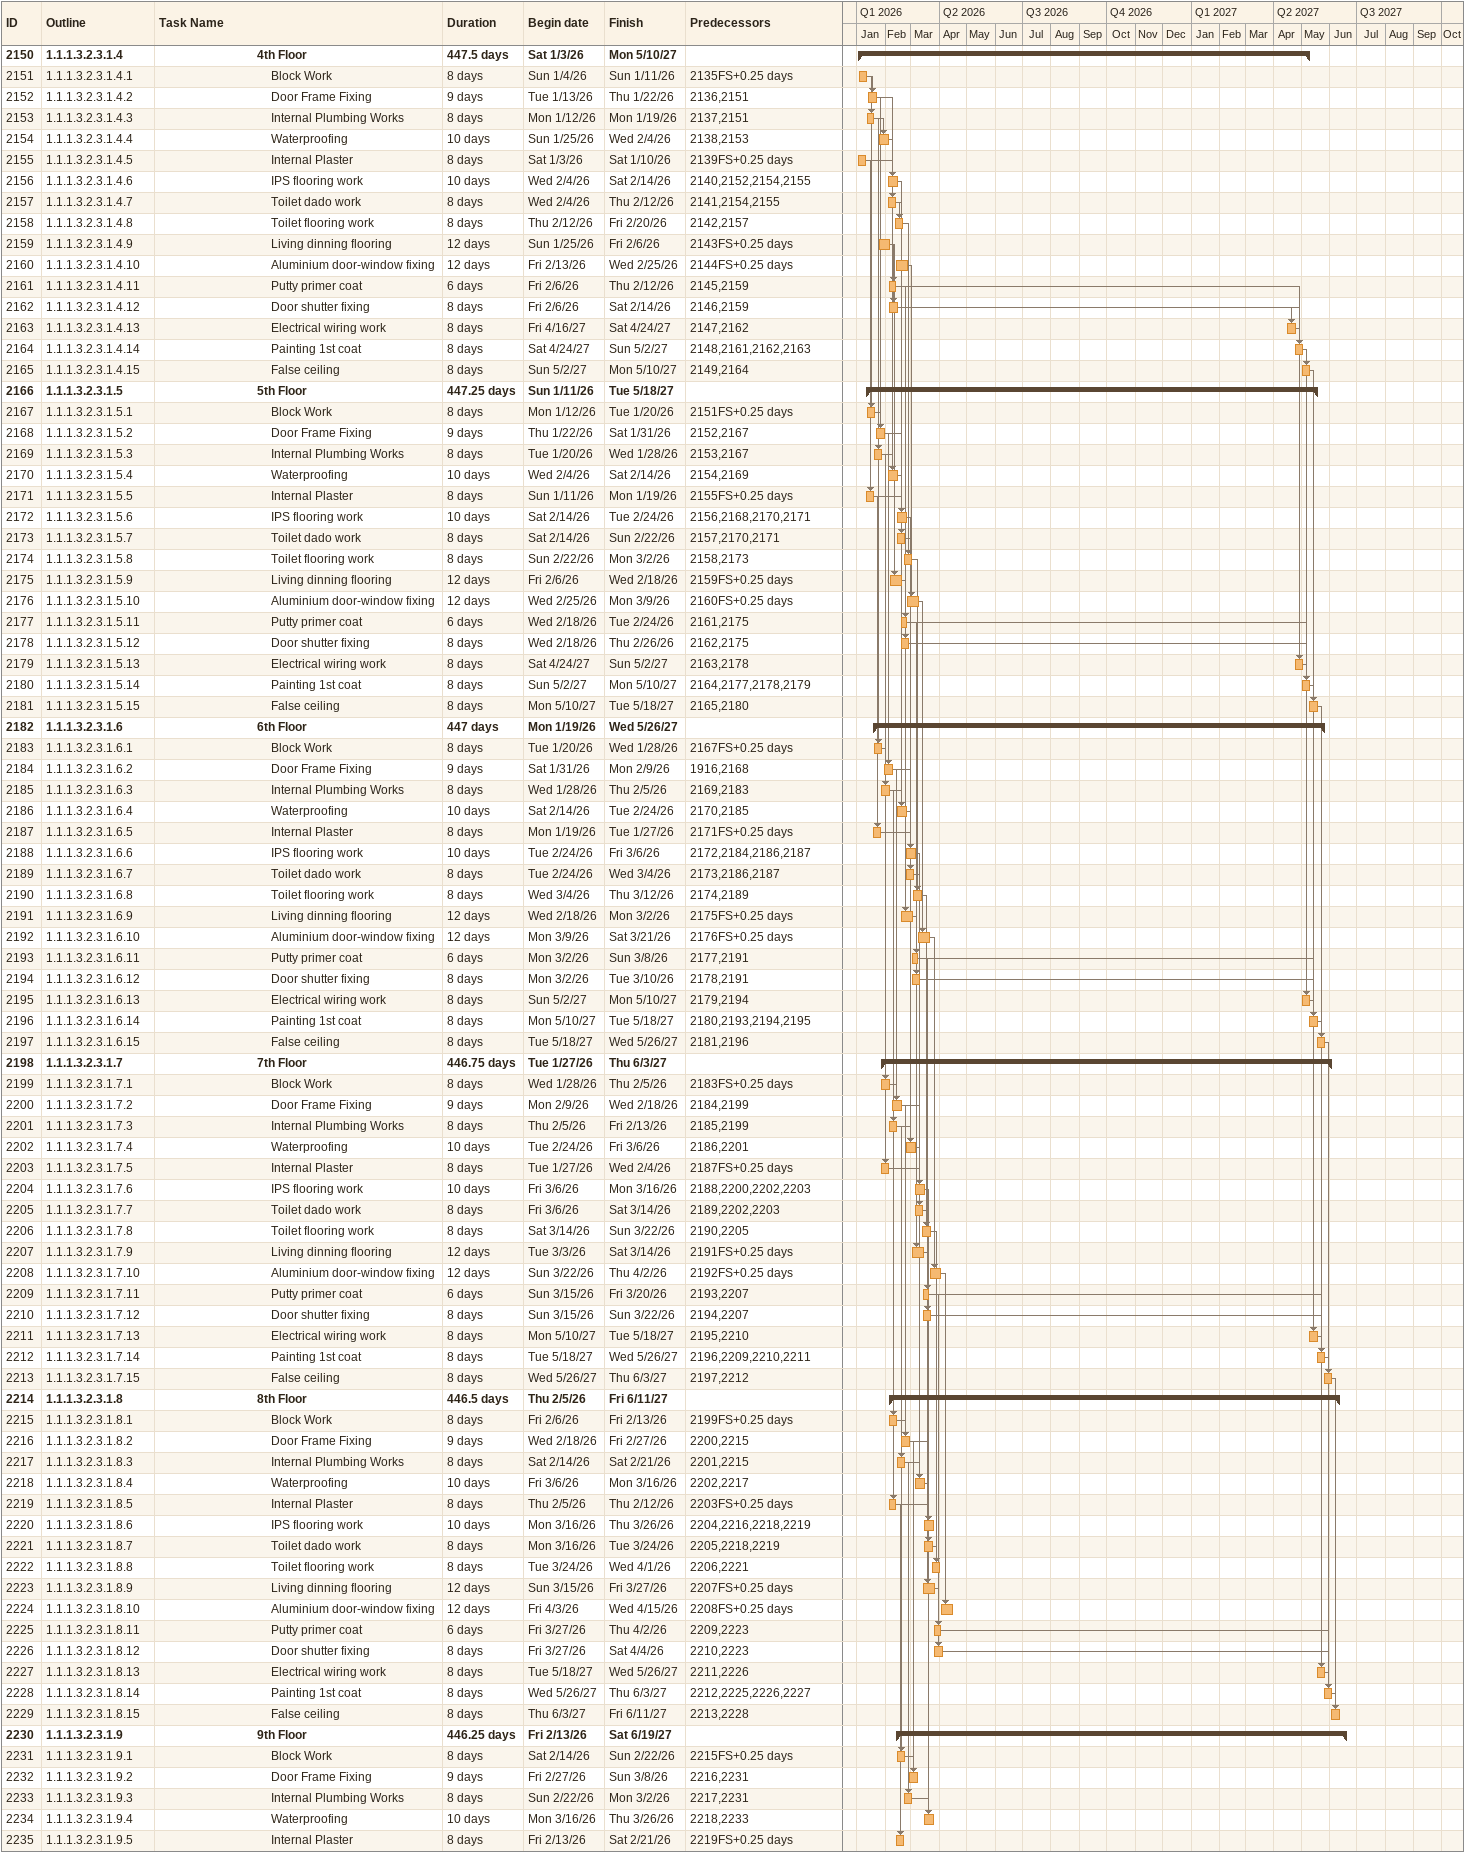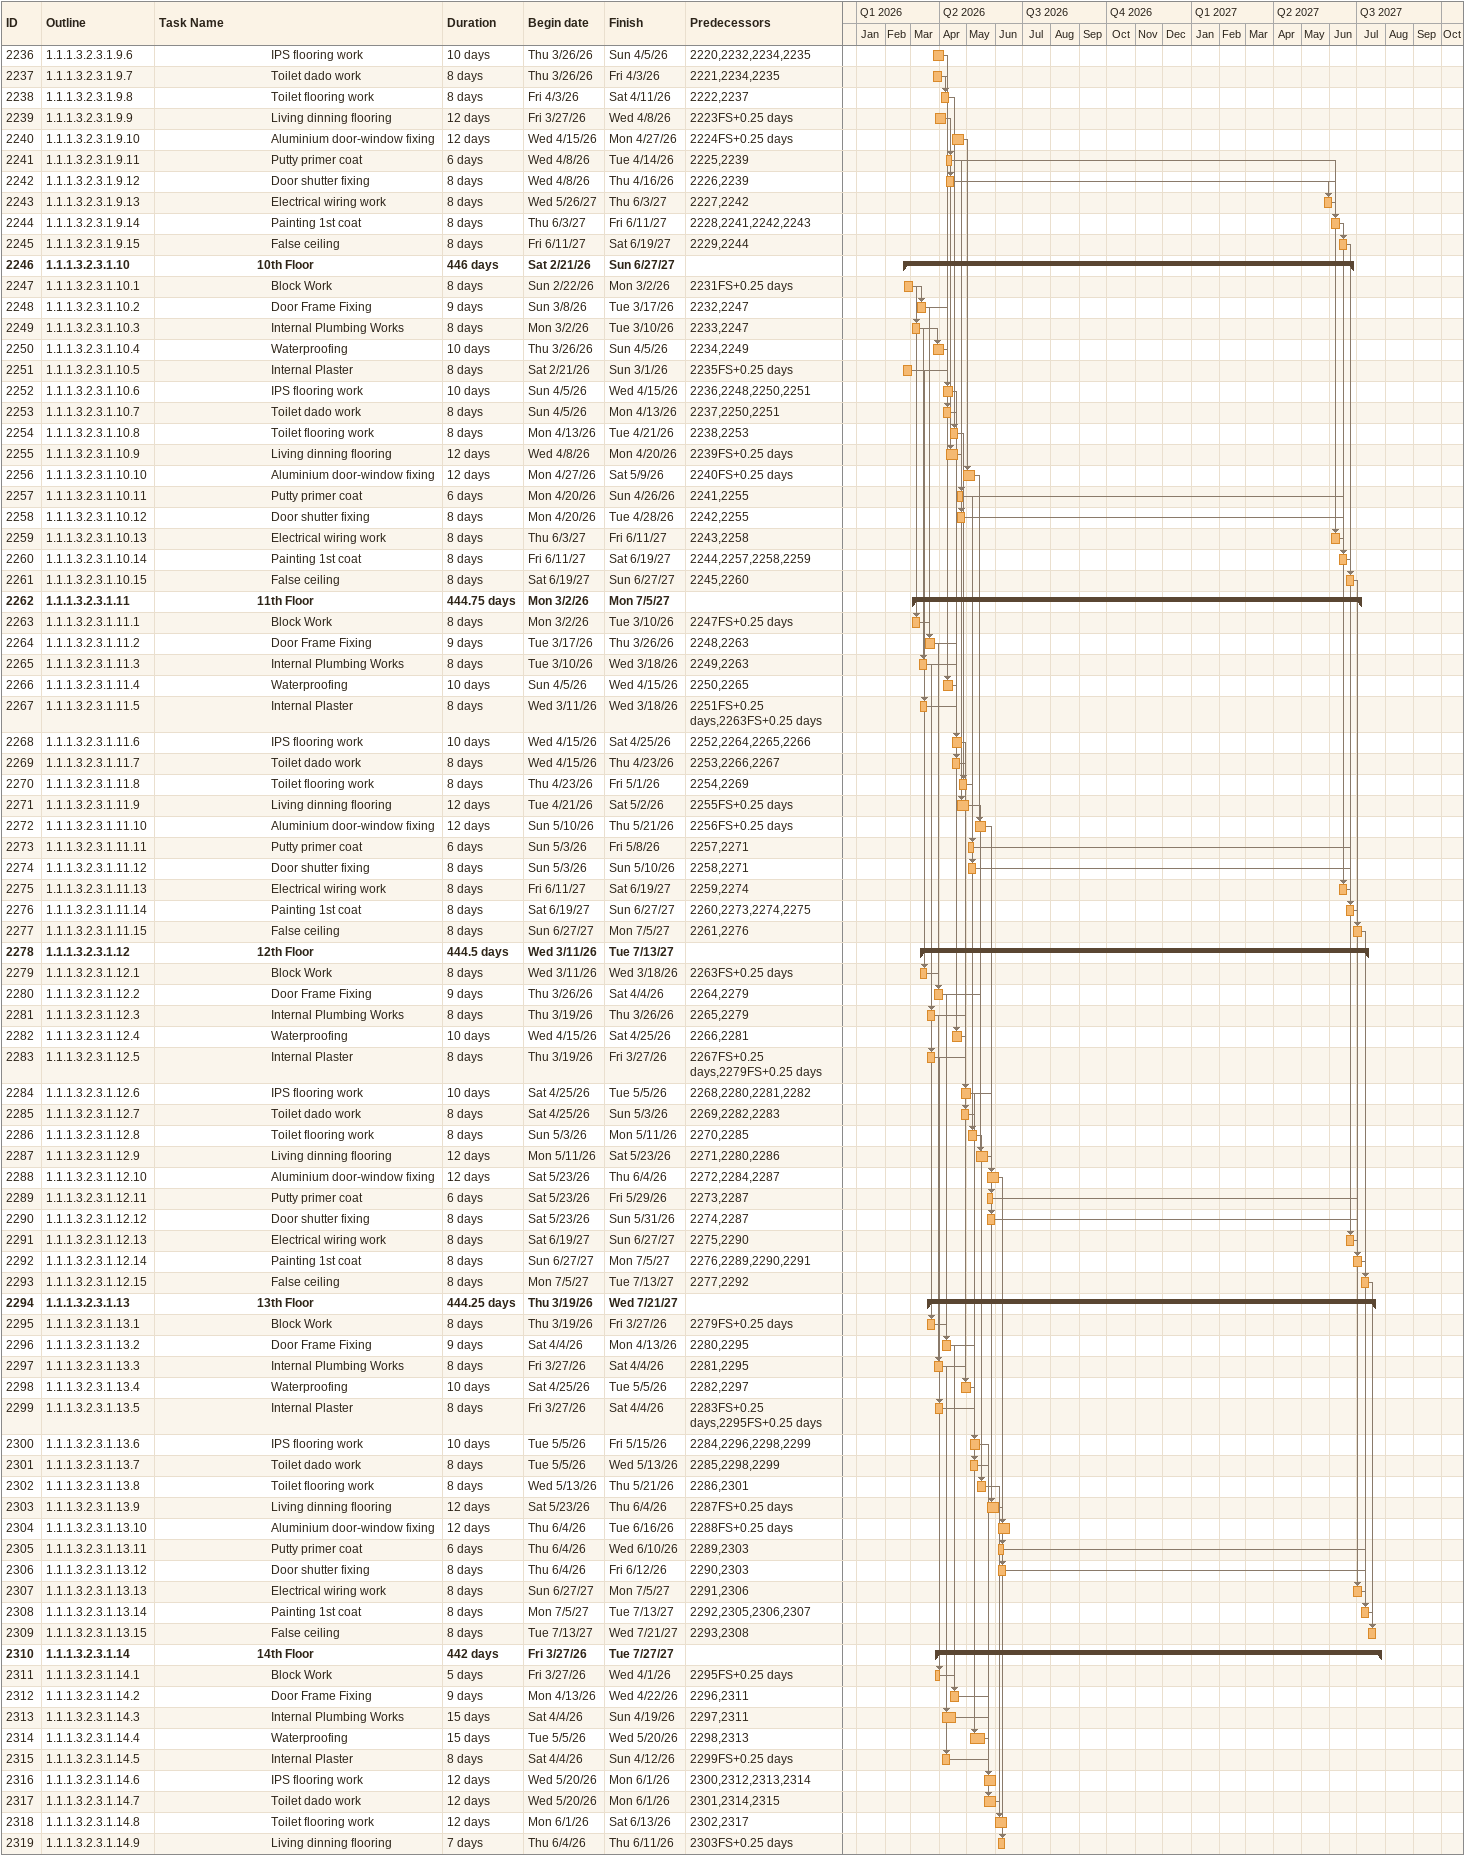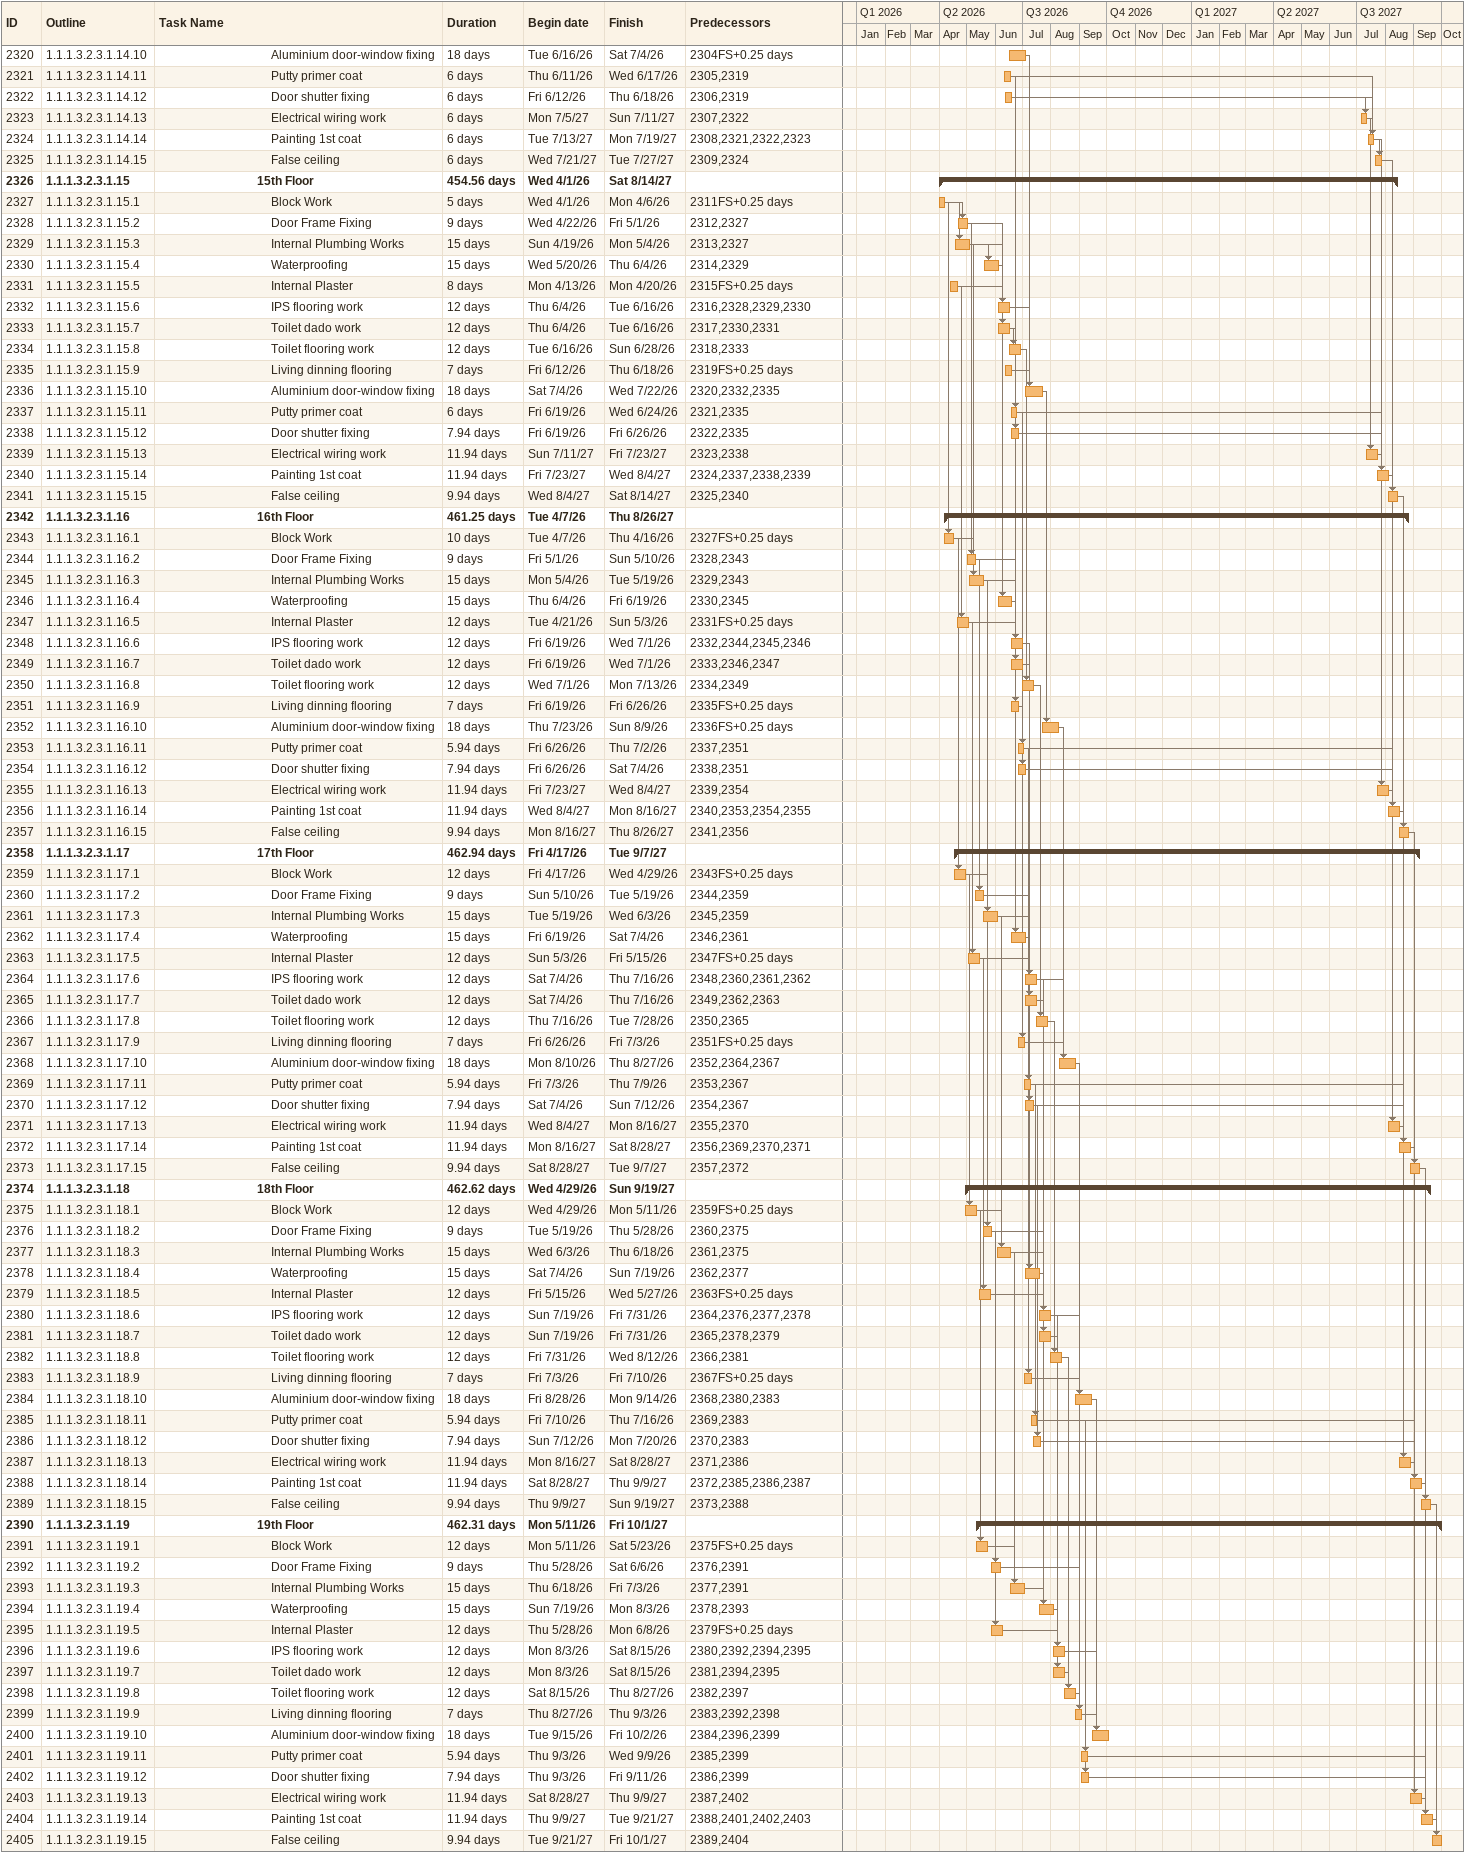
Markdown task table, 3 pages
| ID | WBS | Task | Duration | Start | Finish | Predecessors |
|---|---|---|---|---|---|---|
| 2150 | 1.1.1.3.2.3.1.4 | **4th Floor** | 447.5d | 2026-01-03 | 2027-05-10 |  |
| 2151 | 1.1.1.3.2.3.1.4.1 | Block Work | 8d | 2026-01-04 | 2026-01-11 | 2135FS+0.25d |
| 2152 | 1.1.1.3.2.3.1.4.2 | Door Frame Fixing | 9d | 2026-01-13 | 2026-01-22 | 2136, 2151 |
| 2153 | 1.1.1.3.2.3.1.4.3 | Internal Plumbing Works | 8d | 2026-01-12 | 2026-01-19 | 2137, 2151 |
| 2154 | 1.1.1.3.2.3.1.4.4 | Waterproofing | 10d | 2026-01-25 | 2026-02-04 | 2138, 2153 |
| 2155 | 1.1.1.3.2.3.1.4.5 | Internal Plaster | 8d | 2026-01-03 | 2026-01-10 | 2139FS+0.25d |
| 2156 | 1.1.1.3.2.3.1.4.6 | IPS flooring work | 10d | 2026-02-04 | 2026-02-14 | 2140, 2152, 2154, 2155 |
| 2157 | 1.1.1.3.2.3.1.4.7 | Toilet dado work | 8d | 2026-02-04 | 2026-02-12 | 2141, 2154, 2155 |
| 2158 | 1.1.1.3.2.3.1.4.8 | Toilet flooring work | 8d | 2026-02-12 | 2026-02-20 | 2142, 2157 |
| 2159 | 1.1.1.3.2.3.1.4.9 | Living dinning flooring | 12d | 2026-01-25 | 2026-02-06 | 2143FS+0.25d |
| 2160 | 1.1.1.3.2.3.1.4.10 | Aluminium door-window fixing | 12d | 2026-02-13 | 2026-02-25 | 2144FS+0.25d |
| 2161 | 1.1.1.3.2.3.1.4.11 | Putty primer coat | 6d | 2026-02-06 | 2026-02-12 | 2145, 2159 |
| 2162 | 1.1.1.3.2.3.1.4.12 | Door shutter fixing | 8d | 2026-02-06 | 2026-02-14 | 2146, 2159 |
| 2163 | 1.1.1.3.2.3.1.4.13 | Electrical wiring work | 8d | 2027-04-16 | 2027-04-24 | 2147, 2162 |
| 2164 | 1.1.1.3.2.3.1.4.14 | Painting 1st coat | 8d | 2027-04-24 | 2027-05-02 | 2148, 2161, 2162, 2163 |
| 2165 | 1.1.1.3.2.3.1.4.15 | False ceiling | 8d | 2027-05-02 | 2027-05-10 | 2149, 2164 |
| 2166 | 1.1.1.3.2.3.1.5 | **5th Floor** | 447.25d | 2026-01-11 | 2027-05-18 |  |
| 2167 | 1.1.1.3.2.3.1.5.1 | Block Work | 8d | 2026-01-12 | 2026-01-20 | 2151FS+0.25d |
| 2168 | 1.1.1.3.2.3.1.5.2 | Door Frame Fixing | 9d | 2026-01-22 | 2026-01-31 | 2152, 2167 |
| 2169 | 1.1.1.3.2.3.1.5.3 | Internal Plumbing Works | 8d | 2026-01-20 | 2026-01-28 | 2153, 2167 |
| 2170 | 1.1.1.3.2.3.1.5.4 | Waterproofing | 10d | 2026-02-04 | 2026-02-14 | 2154, 2169 |
| 2171 | 1.1.1.3.2.3.1.5.5 | Internal Plaster | 8d | 2026-01-11 | 2026-01-19 | 2155FS+0.25d |
| 2172 | 1.1.1.3.2.3.1.5.6 | IPS flooring work | 10d | 2026-02-14 | 2026-02-24 | 2156, 2168, 2170, 2171 |
| 2173 | 1.1.1.3.2.3.1.5.7 | Toilet dado work | 8d | 2026-02-14 | 2026-02-22 | 2157, 2170, 2171 |
| 2174 | 1.1.1.3.2.3.1.5.8 | Toilet flooring work | 8d | 2026-02-22 | 2026-03-02 | 2158, 2173 |
| 2175 | 1.1.1.3.2.3.1.5.9 | Living dinning flooring | 12d | 2026-02-06 | 2026-02-18 | 2159FS+0.25d |
| 2176 | 1.1.1.3.2.3.1.5.10 | Aluminium door-window fixing | 12d | 2026-02-25 | 2026-03-09 | 2160FS+0.25d |
| 2177 | 1.1.1.3.2.3.1.5.11 | Putty primer coat | 6d | 2026-02-18 | 2026-02-24 | 2161, 2175 |
| 2178 | 1.1.1.3.2.3.1.5.12 | Door shutter fixing | 8d | 2026-02-18 | 2026-02-26 | 2162, 2175 |
| 2179 | 1.1.1.3.2.3.1.5.13 | Electrical wiring work | 8d | 2027-04-24 | 2027-05-02 | 2163, 2178 |
| 2180 | 1.1.1.3.2.3.1.5.14 | Painting 1st coat | 8d | 2027-05-02 | 2027-05-10 | 2164, 2177, 2178, 2179 |
| 2181 | 1.1.1.3.2.3.1.5.15 | False ceiling | 8d | 2027-05-10 | 2027-05-18 | 2165, 2180 |
| 2182 | 1.1.1.3.2.3.1.6 | **6th Floor** | 447d | 2026-01-19 | 2027-05-26 |  |
| 2183 | 1.1.1.3.2.3.1.6.1 | Block Work | 8d | 2026-01-20 | 2026-01-28 | 2167FS+0.25d |
| 2184 | 1.1.1.3.2.3.1.6.2 | Door Frame Fixing | 9d | 2026-01-31 | 2026-02-09 | 1916, 2168 |
| 2185 | 1.1.1.3.2.3.1.6.3 | Internal Plumbing Works | 8d | 2026-01-28 | 2026-02-05 | 2169, 2183 |
| 2186 | 1.1.1.3.2.3.1.6.4 | Waterproofing | 10d | 2026-02-14 | 2026-02-24 | 2170, 2185 |
| 2187 | 1.1.1.3.2.3.1.6.5 | Internal Plaster | 8d | 2026-01-19 | 2026-01-27 | 2171FS+0.25d |
| 2188 | 1.1.1.3.2.3.1.6.6 | IPS flooring work | 10d | 2026-02-24 | 2026-03-06 | 2172, 2184, 2186, 2187 |
| 2189 | 1.1.1.3.2.3.1.6.7 | Toilet dado work | 8d | 2026-02-24 | 2026-03-04 | 2173, 2186, 2187 |
| 2190 | 1.1.1.3.2.3.1.6.8 | Toilet flooring work | 8d | 2026-03-04 | 2026-03-12 | 2174, 2189 |
| 2191 | 1.1.1.3.2.3.1.6.9 | Living dinning flooring | 12d | 2026-02-18 | 2026-03-02 | 2175FS+0.25d |
| 2192 | 1.1.1.3.2.3.1.6.10 | Aluminium door-window fixing | 12d | 2026-03-09 | 2026-03-21 | 2176FS+0.25d |
| 2193 | 1.1.1.3.2.3.1.6.11 | Putty primer coat | 6d | 2026-03-02 | 2026-03-08 | 2177, 2191 |
| 2194 | 1.1.1.3.2.3.1.6.12 | Door shutter fixing | 8d | 2026-03-02 | 2026-03-10 | 2178, 2191 |
| 2195 | 1.1.1.3.2.3.1.6.13 | Electrical wiring work | 8d | 2027-05-02 | 2027-05-10 | 2179, 2194 |
| 2196 | 1.1.1.3.2.3.1.6.14 | Painting 1st coat | 8d | 2027-05-10 | 2027-05-18 | 2180, 2193, 2194, 2195 |
| 2197 | 1.1.1.3.2.3.1.6.15 | False ceiling | 8d | 2027-05-18 | 2027-05-26 | 2181, 2196 |
| 2198 | 1.1.1.3.2.3.1.7 | **7th Floor** | 446.75d | 2026-01-27 | 2027-06-03 |  |
| 2199 | 1.1.1.3.2.3.1.7.1 | Block Work | 8d | 2026-01-28 | 2026-02-05 | 2183FS+0.25d |
| 2200 | 1.1.1.3.2.3.1.7.2 | Door Frame Fixing | 9d | 2026-02-09 | 2026-02-18 | 2184, 2199 |
| 2201 | 1.1.1.3.2.3.1.7.3 | Internal Plumbing Works | 8d | 2026-02-05 | 2026-02-13 | 2185, 2199 |
| 2202 | 1.1.1.3.2.3.1.7.4 | Waterproofing | 10d | 2026-02-24 | 2026-03-06 | 2186, 2201 |
| 2203 | 1.1.1.3.2.3.1.7.5 | Internal Plaster | 8d | 2026-01-27 | 2026-02-04 | 2187FS+0.25d |
| 2204 | 1.1.1.3.2.3.1.7.6 | IPS flooring work | 10d | 2026-03-06 | 2026-03-16 | 2188, 2200, 2202, 2203 |
| 2205 | 1.1.1.3.2.3.1.7.7 | Toilet dado work | 8d | 2026-03-06 | 2026-03-14 | 2189, 2202, 2203 |
| 2206 | 1.1.1.3.2.3.1.7.8 | Toilet flooring work | 8d | 2026-03-14 | 2026-03-22 | 2190, 2205 |
| 2207 | 1.1.1.3.2.3.1.7.9 | Living dinning flooring | 12d | 2026-03-03 | 2026-03-14 | 2191FS+0.25d |
| 2208 | 1.1.1.3.2.3.1.7.10 | Aluminium door-window fixing | 12d | 2026-03-22 | 2026-04-02 | 2192FS+0.25d |
| 2209 | 1.1.1.3.2.3.1.7.11 | Putty primer coat | 6d | 2026-03-15 | 2026-03-20 | 2193, 2207 |
| 2210 | 1.1.1.3.2.3.1.7.12 | Door shutter fixing | 8d | 2026-03-15 | 2026-03-22 | 2194, 2207 |
| 2211 | 1.1.1.3.2.3.1.7.13 | Electrical wiring work | 8d | 2027-05-10 | 2027-05-18 | 2195, 2210 |
| 2212 | 1.1.1.3.2.3.1.7.14 | Painting 1st coat | 8d | 2027-05-18 | 2027-05-26 | 2196, 2209, 2210, 2211 |
| 2213 | 1.1.1.3.2.3.1.7.15 | False ceiling | 8d | 2027-05-26 | 2027-06-03 | 2197, 2212 |
| 2214 | 1.1.1.3.2.3.1.8 | **8th Floor** | 446.5d | 2026-02-05 | 2027-06-11 |  |
| 2215 | 1.1.1.3.2.3.1.8.1 | Block Work | 8d | 2026-02-06 | 2026-02-13 | 2199FS+0.25d |
| 2216 | 1.1.1.3.2.3.1.8.2 | Door Frame Fixing | 9d | 2026-02-18 | 2026-02-27 | 2200, 2215 |
| 2217 | 1.1.1.3.2.3.1.8.3 | Internal Plumbing Works | 8d | 2026-02-14 | 2026-02-21 | 2201, 2215 |
| 2218 | 1.1.1.3.2.3.1.8.4 | Waterproofing | 10d | 2026-03-06 | 2026-03-16 | 2202, 2217 |
| 2219 | 1.1.1.3.2.3.1.8.5 | Internal Plaster | 8d | 2026-02-05 | 2026-02-12 | 2203FS+0.25d |
| 2220 | 1.1.1.3.2.3.1.8.6 | IPS flooring work | 10d | 2026-03-16 | 2026-03-26 | 2204, 2216, 2218, 2219 |
| 2221 | 1.1.1.3.2.3.1.8.7 | Toilet dado work | 8d | 2026-03-16 | 2026-03-24 | 2205, 2218, 2219 |
| 2222 | 1.1.1.3.2.3.1.8.8 | Toilet flooring work | 8d | 2026-03-24 | 2026-04-01 | 2206, 2221 |
| 2223 | 1.1.1.3.2.3.1.8.9 | Living dinning flooring | 12d | 2026-03-15 | 2026-03-27 | 2207FS+0.25d |
| 2224 | 1.1.1.3.2.3.1.8.10 | Aluminium door-window fixing | 12d | 2026-04-03 | 2026-04-15 | 2208FS+0.25d |
| 2225 | 1.1.1.3.2.3.1.8.11 | Putty primer coat | 6d | 2026-03-27 | 2026-04-02 | 2209, 2223 |
| 2226 | 1.1.1.3.2.3.1.8.12 | Door shutter fixing | 8d | 2026-03-27 | 2026-04-04 | 2210, 2223 |
| 2227 | 1.1.1.3.2.3.1.8.13 | Electrical wiring work | 8d | 2027-05-18 | 2027-05-26 | 2211, 2226 |
| 2228 | 1.1.1.3.2.3.1.8.14 | Painting 1st coat | 8d | 2027-05-26 | 2027-06-03 | 2212, 2225, 2226, 2227 |
| 2229 | 1.1.1.3.2.3.1.8.15 | False ceiling | 8d | 2027-06-03 | 2027-06-11 | 2213, 2228 |
| 2230 | 1.1.1.3.2.3.1.9 | **9th Floor** | 446.25d | 2026-02-13 | 2027-06-19 |  |
| 2231 | 1.1.1.3.2.3.1.9.1 | Block Work | 8d | 2026-02-14 | 2026-02-22 | 2215FS+0.25d |
| 2232 | 1.1.1.3.2.3.1.9.2 | Door Frame Fixing | 9d | 2026-02-27 | 2026-03-08 | 2216, 2231 |
| 2233 | 1.1.1.3.2.3.1.9.3 | Internal Plumbing Works | 8d | 2026-02-22 | 2026-03-02 | 2217, 2231 |
| 2234 | 1.1.1.3.2.3.1.9.4 | Waterproofing | 10d | 2026-03-16 | 2026-03-26 | 2218, 2233 |
| 2235 | 1.1.1.3.2.3.1.9.5 | Internal Plaster | 8d | 2026-02-13 | 2026-02-21 | 2219FS+0.25d |
| 2236 | 1.1.1.3.2.3.1.9.6 | IPS flooring work | 10d | 2026-03-26 | 2026-04-05 | 2220, 2232, 2234, 2235 |
| 2237 | 1.1.1.3.2.3.1.9.7 | Toilet dado work | 8d | 2026-03-26 | 2026-04-03 | 2221, 2234, 2235 |
| 2238 | 1.1.1.3.2.3.1.9.8 | Toilet flooring work | 8d | 2026-04-03 | 2026-04-11 | 2222, 2237 |
| 2239 | 1.1.1.3.2.3.1.9.9 | Living dinning flooring | 12d | 2026-03-27 | 2026-04-08 | 2223FS+0.25d |
| 2240 | 1.1.1.3.2.3.1.9.10 | Aluminium door-window fixing | 12d | 2026-04-15 | 2026-04-27 | 2224FS+0.25d |
| 2241 | 1.1.1.3.2.3.1.9.11 | Putty primer coat | 6d | 2026-04-08 | 2026-04-14 | 2225, 2239 |
| 2242 | 1.1.1.3.2.3.1.9.12 | Door shutter fixing | 8d | 2026-04-08 | 2026-04-16 | 2226, 2239 |
| 2243 | 1.1.1.3.2.3.1.9.13 | Electrical wiring work | 8d | 2027-05-26 | 2027-06-03 | 2227, 2242 |
| 2244 | 1.1.1.3.2.3.1.9.14 | Painting 1st coat | 8d | 2027-06-03 | 2027-06-11 | 2228, 2241, 2242, 2243 |
| 2245 | 1.1.1.3.2.3.1.9.15 | False ceiling | 8d | 2027-06-11 | 2027-06-19 | 2229, 2244 |
| 2246 | 1.1.1.3.2.3.1.10 | **10th Floor** | 446d | 2026-02-21 | 2027-06-27 |  |
| 2247 | 1.1.1.3.2.3.1.10.1 | Block Work | 8d | 2026-02-22 | 2026-03-02 | 2231FS+0.25d |
| 2248 | 1.1.1.3.2.3.1.10.2 | Door Frame Fixing | 9d | 2026-03-08 | 2026-03-17 | 2232, 2247 |
| 2249 | 1.1.1.3.2.3.1.10.3 | Internal Plumbing Works | 8d | 2026-03-02 | 2026-03-10 | 2233, 2247 |
| 2250 | 1.1.1.3.2.3.1.10.4 | Waterproofing | 10d | 2026-03-26 | 2026-04-05 | 2234, 2249 |
| 2251 | 1.1.1.3.2.3.1.10.5 | Internal Plaster | 8d | 2026-02-21 | 2026-03-01 | 2235FS+0.25d |
| 2252 | 1.1.1.3.2.3.1.10.6 | IPS flooring work | 10d | 2026-04-05 | 2026-04-15 | 2236, 2248, 2250, 2251 |
| 2253 | 1.1.1.3.2.3.1.10.7 | Toilet dado work | 8d | 2026-04-05 | 2026-04-13 | 2237, 2250, 2251 |
| 2254 | 1.1.1.3.2.3.1.10.8 | Toilet flooring work | 8d | 2026-04-13 | 2026-04-21 | 2238, 2253 |
| 2255 | 1.1.1.3.2.3.1.10.9 | Living dinning flooring | 12d | 2026-04-08 | 2026-04-20 | 2239FS+0.25d |
| 2256 | 1.1.1.3.2.3.1.10.10 | Aluminium door-window fixing | 12d | 2026-04-27 | 2026-05-09 | 2240FS+0.25d |
| 2257 | 1.1.1.3.2.3.1.10.11 | Putty primer coat | 6d | 2026-04-20 | 2026-04-26 | 2241, 2255 |
| 2258 | 1.1.1.3.2.3.1.10.12 | Door shutter fixing | 8d | 2026-04-20 | 2026-04-28 | 2242, 2255 |
| 2259 | 1.1.1.3.2.3.1.10.13 | Electrical wiring work | 8d | 2027-06-03 | 2027-06-11 | 2243, 2258 |
| 2260 | 1.1.1.3.2.3.1.10.14 | Painting 1st coat | 8d | 2027-06-11 | 2027-06-19 | 2244, 2257, 2258, 2259 |
| 2261 | 1.1.1.3.2.3.1.10.15 | False ceiling | 8d | 2027-06-19 | 2027-06-27 | 2245, 2260 |
| 2262 | 1.1.1.3.2.3.1.11 | **11th Floor** | 444.75d | 2026-03-02 | 2027-07-05 |  |
| 2263 | 1.1.1.3.2.3.1.11.1 | Block Work | 8d | 2026-03-02 | 2026-03-10 | 2247FS+0.25d |
| 2264 | 1.1.1.3.2.3.1.11.2 | Door Frame Fixing | 9d | 2026-03-17 | 2026-03-26 | 2248, 2263 |
| 2265 | 1.1.1.3.2.3.1.11.3 | Internal Plumbing Works | 8d | 2026-03-10 | 2026-03-18 | 2249, 2263 |
| 2266 | 1.1.1.3.2.3.1.11.4 | Waterproofing | 10d | 2026-04-05 | 2026-04-15 | 2250, 2265 |
| 2267 | 1.1.1.3.2.3.1.11.5 | Internal Plaster | 8d | 2026-03-11 | 2026-03-18 | 2251FS+0.25d, 2263FS+0.25d |
| 2268 | 1.1.1.3.2.3.1.11.6 | IPS flooring work | 10d | 2026-04-15 | 2026-04-25 | 2252, 2264, 2265, 2266 |
| 2269 | 1.1.1.3.2.3.1.11.7 | Toilet dado work | 8d | 2026-04-15 | 2026-04-23 | 2253, 2266, 2267 |
| 2270 | 1.1.1.3.2.3.1.11.8 | Toilet flooring work | 8d | 2026-04-23 | 2026-05-01 | 2254, 2269 |
| 2271 | 1.1.1.3.2.3.1.11.9 | Living dinning flooring | 12d | 2026-04-21 | 2026-05-02 | 2255FS+0.25d |
| 2272 | 1.1.1.3.2.3.1.11.10 | Aluminium door-window fixing | 12d | 2026-05-10 | 2026-05-21 | 2256FS+0.25d |
| 2273 | 1.1.1.3.2.3.1.11.11 | Putty primer coat | 6d | 2026-05-03 | 2026-05-08 | 2257, 2271 |
| 2274 | 1.1.1.3.2.3.1.11.12 | Door shutter fixing | 8d | 2026-05-03 | 2026-05-10 | 2258, 2271 |
| 2275 | 1.1.1.3.2.3.1.11.13 | Electrical wiring work | 8d | 2027-06-11 | 2027-06-19 | 2259, 2274 |
| 2276 | 1.1.1.3.2.3.1.11.14 | Painting 1st coat | 8d | 2027-06-19 | 2027-06-27 | 2260, 2273, 2274, 2275 |
| 2277 | 1.1.1.3.2.3.1.11.15 | False ceiling | 8d | 2027-06-27 | 2027-07-05 | 2261, 2276 |
| 2278 | 1.1.1.3.2.3.1.12 | **12th Floor** | 444.5d | 2026-03-11 | 2027-07-13 |  |
| 2279 | 1.1.1.3.2.3.1.12.1 | Block Work | 8d | 2026-03-11 | 2026-03-18 | 2263FS+0.25d |
| 2280 | 1.1.1.3.2.3.1.12.2 | Door Frame Fixing | 9d | 2026-03-26 | 2026-04-04 | 2264, 2279 |
| 2281 | 1.1.1.3.2.3.1.12.3 | Internal Plumbing Works | 8d | 2026-03-19 | 2026-03-26 | 2265, 2279 |
| 2282 | 1.1.1.3.2.3.1.12.4 | Waterproofing | 10d | 2026-04-15 | 2026-04-25 | 2266, 2281 |
| 2283 | 1.1.1.3.2.3.1.12.5 | Internal Plaster | 8d | 2026-03-19 | 2026-03-27 | 2267FS+0.25d, 2279FS+0.25d |
| 2284 | 1.1.1.3.2.3.1.12.6 | IPS flooring work | 10d | 2026-04-25 | 2026-05-05 | 2268, 2280, 2281, 2282 |
| 2285 | 1.1.1.3.2.3.1.12.7 | Toilet dado work | 8d | 2026-04-25 | 2026-05-03 | 2269, 2282, 2283 |
| 2286 | 1.1.1.3.2.3.1.12.8 | Toilet flooring work | 8d | 2026-05-03 | 2026-05-11 | 2270, 2285 |
| 2287 | 1.1.1.3.2.3.1.12.9 | Living dinning flooring | 12d | 2026-05-11 | 2026-05-23 | 2271, 2280, 2286 |
| 2288 | 1.1.1.3.2.3.1.12.10 | Aluminium door-window fixing | 12d | 2026-05-23 | 2026-06-04 | 2272, 2284, 2287 |
| 2289 | 1.1.1.3.2.3.1.12.11 | Putty primer coat | 6d | 2026-05-23 | 2026-05-29 | 2273, 2287 |
| 2290 | 1.1.1.3.2.3.1.12.12 | Door shutter fixing | 8d | 2026-05-23 | 2026-05-31 | 2274, 2287 |
| 2291 | 1.1.1.3.2.3.1.12.13 | Electrical wiring work | 8d | 2027-06-19 | 2027-06-27 | 2275, 2290 |
| 2292 | 1.1.1.3.2.3.1.12.14 | Painting 1st coat | 8d | 2027-06-27 | 2027-07-05 | 2276, 2289, 2290, 2291 |
| 2293 | 1.1.1.3.2.3.1.12.15 | False ceiling | 8d | 2027-07-05 | 2027-07-13 | 2277, 2292 |
| 2294 | 1.1.1.3.2.3.1.13 | **13th Floor** | 444.25d | 2026-03-19 | 2027-07-21 |  |
| 2295 | 1.1.1.3.2.3.1.13.1 | Block Work | 8d | 2026-03-19 | 2026-03-27 | 2279FS+0.25d |
| 2296 | 1.1.1.3.2.3.1.13.2 | Door Frame Fixing | 9d | 2026-04-04 | 2026-04-13 | 2280, 2295 |
| 2297 | 1.1.1.3.2.3.1.13.3 | Internal Plumbing Works | 8d | 2026-03-27 | 2026-04-04 | 2281, 2295 |
| 2298 | 1.1.1.3.2.3.1.13.4 | Waterproofing | 10d | 2026-04-25 | 2026-05-05 | 2282, 2297 |
| 2299 | 1.1.1.3.2.3.1.13.5 | Internal Plaster | 8d | 2026-03-27 | 2026-04-04 | 2283FS+0.25d, 2295FS+0.25d |
| 2300 | 1.1.1.3.2.3.1.13.6 | IPS flooring work | 10d | 2026-05-05 | 2026-05-15 | 2284, 2296, 2298, 2299 |
| 2301 | 1.1.1.3.2.3.1.13.7 | Toilet dado work | 8d | 2026-05-05 | 2026-05-13 | 2285, 2298, 2299 |
| 2302 | 1.1.1.3.2.3.1.13.8 | Toilet flooring work | 8d | 2026-05-13 | 2026-05-21 | 2286, 2301 |
| 2303 | 1.1.1.3.2.3.1.13.9 | Living dinning flooring | 12d | 2026-05-23 | 2026-06-04 | 2287FS+0.25d |
| 2304 | 1.1.1.3.2.3.1.13.10 | Aluminium door-window fixing | 12d | 2026-06-04 | 2026-06-16 | 2288FS+0.25d |
| 2305 | 1.1.1.3.2.3.1.13.11 | Putty primer coat | 6d | 2026-06-04 | 2026-06-10 | 2289, 2303 |
| 2306 | 1.1.1.3.2.3.1.13.12 | Door shutter fixing | 8d | 2026-06-04 | 2026-06-12 | 2290, 2303 |
| 2307 | 1.1.1.3.2.3.1.13.13 | Electrical wiring work | 8d | 2027-06-27 | 2027-07-05 | 2291, 2306 |
| 2308 | 1.1.1.3.2.3.1.13.14 | Painting 1st coat | 8d | 2027-07-05 | 2027-07-13 | 2292, 2305, 2306, 2307 |
| 2309 | 1.1.1.3.2.3.1.13.15 | False ceiling | 8d | 2027-07-13 | 2027-07-21 | 2293, 2308 |
| 2310 | 1.1.1.3.2.3.1.14 | **14th Floor** | 442d | 2026-03-27 | 2027-07-27 |  |
| 2311 | 1.1.1.3.2.3.1.14.1 | Block Work | 5d | 2026-03-27 | 2026-04-01 | 2295FS+0.25d |
| 2312 | 1.1.1.3.2.3.1.14.2 | Door Frame Fixing | 9d | 2026-04-13 | 2026-04-22 | 2296, 2311 |
| 2313 | 1.1.1.3.2.3.1.14.3 | Internal Plumbing Works | 15d | 2026-04-04 | 2026-04-19 | 2297, 2311 |
| 2314 | 1.1.1.3.2.3.1.14.4 | Waterproofing | 15d | 2026-05-05 | 2026-05-20 | 2298, 2313 |
| 2315 | 1.1.1.3.2.3.1.14.5 | Internal Plaster | 8d | 2026-04-04 | 2026-04-12 | 2299FS+0.25d |
| 2316 | 1.1.1.3.2.3.1.14.6 | IPS flooring work | 12d | 2026-05-20 | 2026-06-01 | 2300, 2312, 2313, 2314 |
| 2317 | 1.1.1.3.2.3.1.14.7 | Toilet dado work | 12d | 2026-05-20 | 2026-06-01 | 2301, 2314, 2315 |
| 2318 | 1.1.1.3.2.3.1.14.8 | Toilet flooring work | 12d | 2026-06-01 | 2026-06-13 | 2302, 2317 |
| 2319 | 1.1.1.3.2.3.1.14.9 | Living dinning flooring | 7d | 2026-06-04 | 2026-06-11 | 2303FS+0.25d |
| 2320 | 1.1.1.3.2.3.1.14.10 | Aluminium door-window fixing | 18d | 2026-06-16 | 2026-07-04 | 2304FS+0.25d |
| 2321 | 1.1.1.3.2.3.1.14.11 | Putty primer coat | 6d | 2026-06-11 | 2026-06-17 | 2305, 2319 |
| 2322 | 1.1.1.3.2.3.1.14.12 | Door shutter fixing | 6d | 2026-06-12 | 2026-06-18 | 2306, 2319 |
| 2323 | 1.1.1.3.2.3.1.14.13 | Electrical wiring work | 6d | 2027-07-05 | 2027-07-11 | 2307, 2322 |
| 2324 | 1.1.1.3.2.3.1.14.14 | Painting 1st coat | 6d | 2027-07-13 | 2027-07-19 | 2308, 2321, 2322, 2323 |
| 2325 | 1.1.1.3.2.3.1.14.15 | False ceiling | 6d | 2027-07-21 | 2027-07-27 | 2309, 2324 |
| 2326 | 1.1.1.3.2.3.1.15 | **15th Floor** | 454.56d | 2026-04-01 | 2027-08-14 |  |
| 2327 | 1.1.1.3.2.3.1.15.1 | Block Work | 5d | 2026-04-01 | 2026-04-06 | 2311FS+0.25d |
| 2328 | 1.1.1.3.2.3.1.15.2 | Door Frame Fixing | 9d | 2026-04-22 | 2026-05-01 | 2312, 2327 |
| 2329 | 1.1.1.3.2.3.1.15.3 | Internal Plumbing Works | 15d | 2026-04-19 | 2026-05-04 | 2313, 2327 |
| 2330 | 1.1.1.3.2.3.1.15.4 | Waterproofing | 15d | 2026-05-20 | 2026-06-04 | 2314, 2329 |
| 2331 | 1.1.1.3.2.3.1.15.5 | Internal Plaster | 8d | 2026-04-13 | 2026-04-20 | 2315FS+0.25d |
| 2332 | 1.1.1.3.2.3.1.15.6 | IPS flooring work | 12d | 2026-06-04 | 2026-06-16 | 2316, 2328, 2329, 2330 |
| 2333 | 1.1.1.3.2.3.1.15.7 | Toilet dado work | 12d | 2026-06-04 | 2026-06-16 | 2317, 2330, 2331 |
| 2334 | 1.1.1.3.2.3.1.15.8 | Toilet flooring work | 12d | 2026-06-16 | 2026-06-28 | 2318, 2333 |
| 2335 | 1.1.1.3.2.3.1.15.9 | Living dinning flooring | 7d | 2026-06-12 | 2026-06-18 | 2319FS+0.25d |
| 2336 | 1.1.1.3.2.3.1.15.10 | Aluminium door-window fixing | 18d | 2026-07-04 | 2026-07-22 | 2320, 2332, 2335 |
| 2337 | 1.1.1.3.2.3.1.15.11 | Putty primer coat | 6d | 2026-06-19 | 2026-06-24 | 2321, 2335 |
| 2338 | 1.1.1.3.2.3.1.15.12 | Door shutter fixing | 7.94d | 2026-06-19 | 2026-06-26 | 2322, 2335 |
| 2339 | 1.1.1.3.2.3.1.15.13 | Electrical wiring work | 11.94d | 2027-07-11 | 2027-07-23 | 2323, 2338 |
| 2340 | 1.1.1.3.2.3.1.15.14 | Painting 1st coat | 11.94d | 2027-07-23 | 2027-08-04 | 2324, 2337, 2338, 2339 |
| 2341 | 1.1.1.3.2.3.1.15.15 | False ceiling | 9.94d | 2027-08-04 | 2027-08-14 | 2325, 2340 |
| 2342 | 1.1.1.3.2.3.1.16 | **16th Floor** | 461.25d | 2026-04-07 | 2027-08-26 |  |
| 2343 | 1.1.1.3.2.3.1.16.1 | Block Work | 10d | 2026-04-07 | 2026-04-16 | 2327FS+0.25d |
| 2344 | 1.1.1.3.2.3.1.16.2 | Door Frame Fixing | 9d | 2026-05-01 | 2026-05-10 | 2328, 2343 |
| 2345 | 1.1.1.3.2.3.1.16.3 | Internal Plumbing Works | 15d | 2026-05-04 | 2026-05-19 | 2329, 2343 |
| 2346 | 1.1.1.3.2.3.1.16.4 | Waterproofing | 15d | 2026-06-04 | 2026-06-19 | 2330, 2345 |
| 2347 | 1.1.1.3.2.3.1.16.5 | Internal Plaster | 12d | 2026-04-21 | 2026-05-03 | 2331FS+0.25d |
| 2348 | 1.1.1.3.2.3.1.16.6 | IPS flooring work | 12d | 2026-06-19 | 2026-07-01 | 2332, 2344, 2345, 2346 |
| 2349 | 1.1.1.3.2.3.1.16.7 | Toilet dado work | 12d | 2026-06-19 | 2026-07-01 | 2333, 2346, 2347 |
| 2350 | 1.1.1.3.2.3.1.16.8 | Toilet flooring work | 12d | 2026-07-01 | 2026-07-13 | 2334, 2349 |
| 2351 | 1.1.1.3.2.3.1.16.9 | Living dinning flooring | 7d | 2026-06-19 | 2026-06-26 | 2335FS+0.25d |
| 2352 | 1.1.1.3.2.3.1.16.10 | Aluminium door-window fixing | 18d | 2026-07-23 | 2026-08-09 | 2336FS+0.25d |
| 2353 | 1.1.1.3.2.3.1.16.11 | Putty primer coat | 5.94d | 2026-06-26 | 2026-07-02 | 2337, 2351 |
| 2354 | 1.1.1.3.2.3.1.16.12 | Door shutter fixing | 7.94d | 2026-06-26 | 2026-07-04 | 2338, 2351 |
| 2355 | 1.1.1.3.2.3.1.16.13 | Electrical wiring work | 11.94d | 2027-07-23 | 2027-08-04 | 2339, 2354 |
| 2356 | 1.1.1.3.2.3.1.16.14 | Painting 1st coat | 11.94d | 2027-08-04 | 2027-08-16 | 2340, 2353, 2354, 2355 |
| 2357 | 1.1.1.3.2.3.1.16.15 | False ceiling | 9.94d | 2027-08-16 | 2027-08-26 | 2341, 2356 |
| 2358 | 1.1.1.3.2.3.1.17 | **17th Floor** | 462.94d | 2026-04-17 | 2027-09-07 |  |
| 2359 | 1.1.1.3.2.3.1.17.1 | Block Work | 12d | 2026-04-17 | 2026-04-29 | 2343FS+0.25d |
| 2360 | 1.1.1.3.2.3.1.17.2 | Door Frame Fixing | 9d | 2026-05-10 | 2026-05-19 | 2344, 2359 |
| 2361 | 1.1.1.3.2.3.1.17.3 | Internal Plumbing Works | 15d | 2026-05-19 | 2026-06-03 | 2345, 2359 |
| 2362 | 1.1.1.3.2.3.1.17.4 | Waterproofing | 15d | 2026-06-19 | 2026-07-04 | 2346, 2361 |
| 2363 | 1.1.1.3.2.3.1.17.5 | Internal Plaster | 12d | 2026-05-03 | 2026-05-15 | 2347FS+0.25d |
| 2364 | 1.1.1.3.2.3.1.17.6 | IPS flooring work | 12d | 2026-07-04 | 2026-07-16 | 2348, 2360, 2361, 2362 |
| 2365 | 1.1.1.3.2.3.1.17.7 | Toilet dado work | 12d | 2026-07-04 | 2026-07-16 | 2349, 2362, 2363 |
| 2366 | 1.1.1.3.2.3.1.17.8 | Toilet flooring work | 12d | 2026-07-16 | 2026-07-28 | 2350, 2365 |
| 2367 | 1.1.1.3.2.3.1.17.9 | Living dinning flooring | 7d | 2026-06-26 | 2026-07-03 | 2351FS+0.25d |
| 2368 | 1.1.1.3.2.3.1.17.10 | Aluminium door-window fixing | 18d | 2026-08-10 | 2026-08-27 | 2352, 2364, 2367 |
| 2369 | 1.1.1.3.2.3.1.17.11 | Putty primer coat | 5.94d | 2026-07-03 | 2026-07-09 | 2353, 2367 |
| 2370 | 1.1.1.3.2.3.1.17.12 | Door shutter fixing | 7.94d | 2026-07-04 | 2026-07-12 | 2354, 2367 |
| 2371 | 1.1.1.3.2.3.1.17.13 | Electrical wiring work | 11.94d | 2027-08-04 | 2027-08-16 | 2355, 2370 |
| 2372 | 1.1.1.3.2.3.1.17.14 | Painting 1st coat | 11.94d | 2027-08-16 | 2027-08-28 | 2356, 2369, 2370, 2371 |
| 2373 | 1.1.1.3.2.3.1.17.15 | False ceiling | 9.94d | 2027-08-28 | 2027-09-07 | 2357, 2372 |
| 2374 | 1.1.1.3.2.3.1.18 | **18th Floor** | 462.62d | 2026-04-29 | 2027-09-19 |  |
| 2375 | 1.1.1.3.2.3.1.18.1 | Block Work | 12d | 2026-04-29 | 2026-05-11 | 2359FS+0.25d |
| 2376 | 1.1.1.3.2.3.1.18.2 | Door Frame Fixing | 9d | 2026-05-19 | 2026-05-28 | 2360, 2375 |
| 2377 | 1.1.1.3.2.3.1.18.3 | Internal Plumbing Works | 15d | 2026-06-03 | 2026-06-18 | 2361, 2375 |
| 2378 | 1.1.1.3.2.3.1.18.4 | Waterproofing | 15d | 2026-07-04 | 2026-07-19 | 2362, 2377 |
| 2379 | 1.1.1.3.2.3.1.18.5 | Internal Plaster | 12d | 2026-05-15 | 2026-05-27 | 2363FS+0.25d |
| 2380 | 1.1.1.3.2.3.1.18.6 | IPS flooring work | 12d | 2026-07-19 | 2026-07-31 | 2364, 2376, 2377, 2378 |
| 2381 | 1.1.1.3.2.3.1.18.7 | Toilet dado work | 12d | 2026-07-19 | 2026-07-31 | 2365, 2378, 2379 |
| 2382 | 1.1.1.3.2.3.1.18.8 | Toilet flooring work | 12d | 2026-07-31 | 2026-08-12 | 2366, 2381 |
| 2383 | 1.1.1.3.2.3.1.18.9 | Living dinning flooring | 7d | 2026-07-03 | 2026-07-10 | 2367FS+0.25d |
| 2384 | 1.1.1.3.2.3.1.18.10 | Aluminium door-window fixing | 18d | 2026-08-28 | 2026-09-14 | 2368, 2380, 2383 |
| 2385 | 1.1.1.3.2.3.1.18.11 | Putty primer coat | 5.94d | 2026-07-10 | 2026-07-16 | 2369, 2383 |
| 2386 | 1.1.1.3.2.3.1.18.12 | Door shutter fixing | 7.94d | 2026-07-12 | 2026-07-20 | 2370, 2383 |
| 2387 | 1.1.1.3.2.3.1.18.13 | Electrical wiring work | 11.94d | 2027-08-16 | 2027-08-28 | 2371, 2386 |
| 2388 | 1.1.1.3.2.3.1.18.14 | Painting 1st coat | 11.94d | 2027-08-28 | 2027-09-09 | 2372, 2385, 2386, 2387 |
| 2389 | 1.1.1.3.2.3.1.18.15 | False ceiling | 9.94d | 2027-09-09 | 2027-09-19 | 2373, 2388 |
| 2390 | 1.1.1.3.2.3.1.19 | **19th Floor** | 462.31d | 2026-05-11 | 2027-10-01 |  |
| 2391 | 1.1.1.3.2.3.1.19.1 | Block Work | 12d | 2026-05-11 | 2026-05-23 | 2375FS+0.25d |
| 2392 | 1.1.1.3.2.3.1.19.2 | Door Frame Fixing | 9d | 2026-05-28 | 2026-06-06 | 2376, 2391 |
| 2393 | 1.1.1.3.2.3.1.19.3 | Internal Plumbing Works | 15d | 2026-06-18 | 2026-07-03 | 2377, 2391 |
| 2394 | 1.1.1.3.2.3.1.19.4 | Waterproofing | 15d | 2026-07-19 | 2026-08-03 | 2378, 2393 |
| 2395 | 1.1.1.3.2.3.1.19.5 | Internal Plaster | 12d | 2026-05-28 | 2026-06-08 | 2379FS+0.25d |
| 2396 | 1.1.1.3.2.3.1.19.6 | IPS flooring work | 12d | 2026-08-03 | 2026-08-15 | 2380, 2392, 2394, 2395 |
| 2397 | 1.1.1.3.2.3.1.19.7 | Toilet dado work | 12d | 2026-08-03 | 2026-08-15 | 2381, 2394, 2395 |
| 2398 | 1.1.1.3.2.3.1.19.8 | Toilet flooring work | 12d | 2026-08-15 | 2026-08-27 | 2382, 2397 |
| 2399 | 1.1.1.3.2.3.1.19.9 | Living dinning flooring | 7d | 2026-08-27 | 2026-09-03 | 2383, 2392, 2398 |
| 2400 | 1.1.1.3.2.3.1.19.10 | Aluminium door-window fixing | 18d | 2026-09-15 | 2026-10-02 | 2384, 2396, 2399 |
| 2401 | 1.1.1.3.2.3.1.19.11 | Putty primer coat | 5.94d | 2026-09-03 | 2026-09-09 | 2385, 2399 |
| 2402 | 1.1.1.3.2.3.1.19.12 | Door shutter fixing | 7.94d | 2026-09-03 | 2026-09-11 | 2386, 2399 |
| 2403 | 1.1.1.3.2.3.1.19.13 | Electrical wiring work | 11.94d | 2027-08-28 | 2027-09-09 | 2387, 2402 |
| 2404 | 1.1.1.3.2.3.1.19.14 | Painting 1st coat | 11.94d | 2027-09-09 | 2027-09-21 | 2388, 2401, 2402, 2403 |
| 2405 | 1.1.1.3.2.3.1.19.15 | False ceiling | 9.94d | 2027-09-21 | 2027-10-01 | 2389, 2404 |
